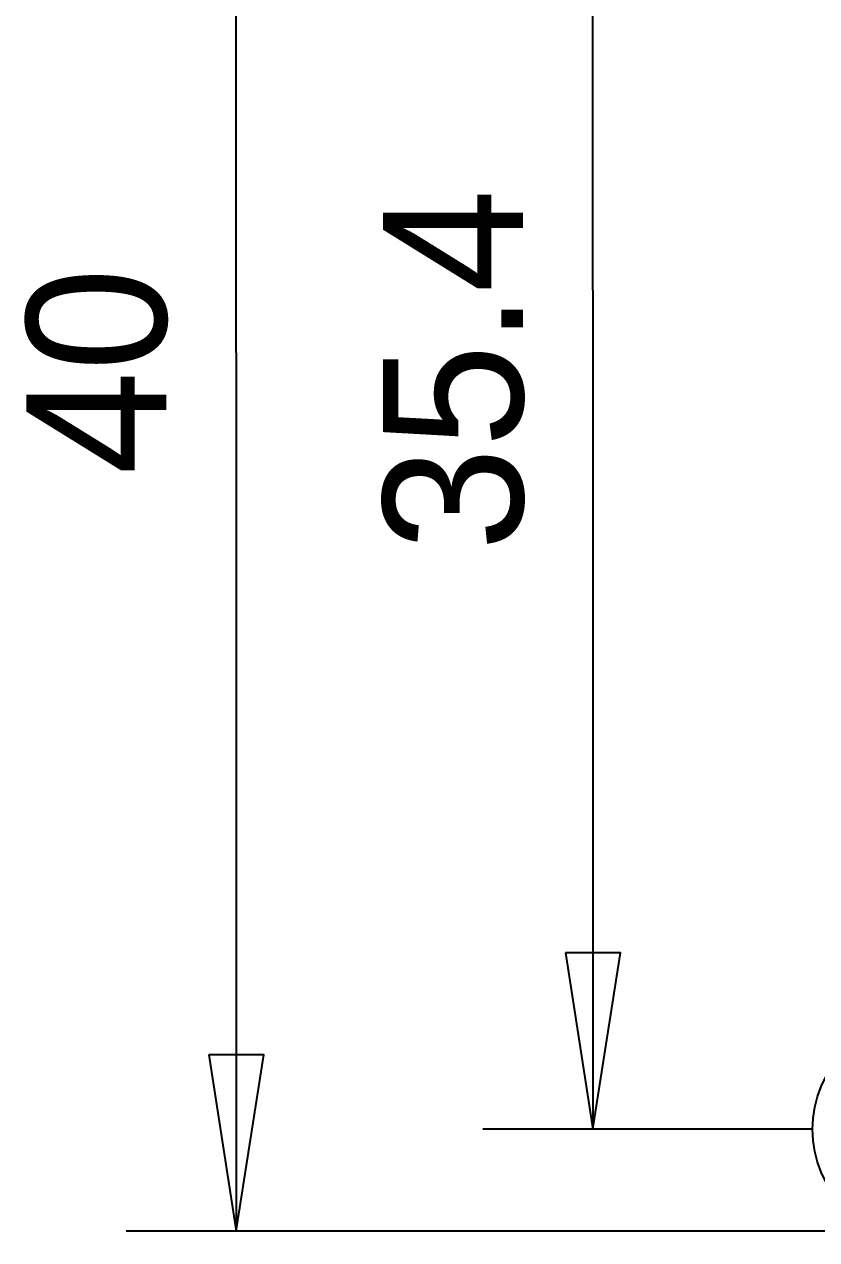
# Model space of a CAD drawing. Extents: x -18.1 to 63.6, y -0.2 to 55.2.
# Drawn here: x -18.07 to -0.09, y -0.19 to 27.36 of the extents above; entities that cross this region are included whole.
import ezdxf

# ---------------------------------------------------------------- set-up
doc = ezdxf.new("R2010")
doc.units = 0
doc.header["$MEASUREMENT"] = 0
doc.layers.add('BG_ASSEMBLY_NOTES', color=3, linetype='CONTINUOUS')
doc.layers.add('PIN_TOP', color=12, linetype='CONTINUOUS')

msp = doc.modelspace()

# ---------------------------------------------------------------- linework, layer by layer
at = {"layer": 'BG_ASSEMBLY_NOTES'}
for points in [[(-13.2625, 19.9125), (-13.2625, 40)], [(-5.17, 21.33), (-5.17, 37.719)], [(-5.17, 21.33), (-5.17, 2.3114)], [(-13.2625, 19.9125), (-13.2625, 0)], [(-0.1886, 2.3114), (-7.67, 2.3114)], [(2.3164, 0), (-15.7625, 0)]]:
    msp.add_lwpolyline(points, dxfattribs=at)
for points in [[(-5.795, 6.3114), (-5.17, 2.3114), (-4.545, 6.3114)], [(-13.8875, 4), (-13.2625, 0), (-12.6375, 4)]]:
    msp.add_lwpolyline(points, close=True, dxfattribs=at)
at = {"layer": 'PIN_TOP'}
msp.add_circle((2.3114, 2.3114), 2.5019, dxfattribs=at)

# ---------------------------------------------------------------- texts
at = {"layer": 'BG_ASSEMBLY_NOTES', "width": 0.992}
for s, p in [('35.4', (-6.7575, 15.4245)), ('40', (-14.85, 17.1566))]:
    msp.add_text(s, height=3.175, rotation=90, dxfattribs=at).set_placement(p)

doc.saveas('drawing.dxf')
